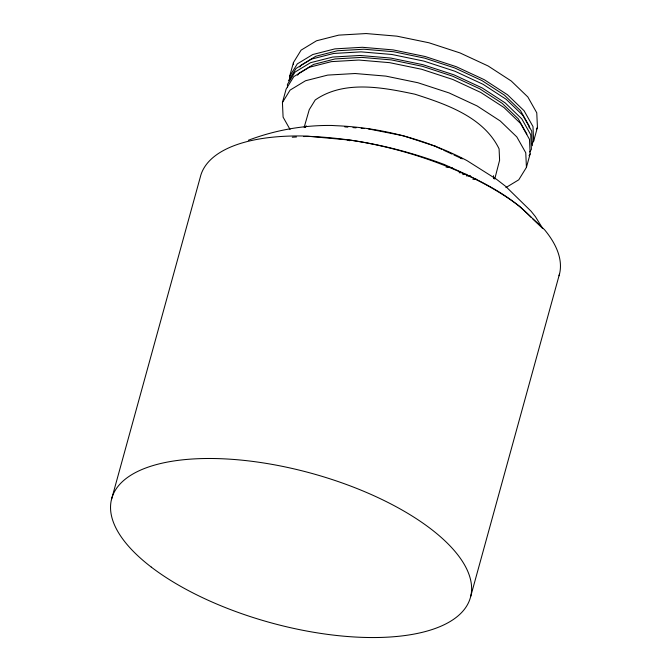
<?xml version="1.0" encoding="UTF-8"?>
<svg xmlns="http://www.w3.org/2000/svg" width="671" height="671" viewBox="0 0 671 671"><rect width="100%" height="100%" fill="white"/><g stroke="black" fill="none" stroke-linecap="round" stroke-linejoin="round"><path stroke-width="1.01" d="M494.728 179.065L499.601 160.252L499.081 148.845C483.657 117.031 446.383 104.307 414.955 94.217C382.814 87.431 344.181 79.866 315.227 99.971L309.256 109.65L304.156 127.339M111.453 499.66L200.293 177.127A186.043 77.442 15.4 0 1 305.741 136.054L350.874 140.197A186.043 77.442 15.4 0 1 519.706 206.4L544.517 229.692A186.043 77.442 15.4 0 1 559.018 275.781M290.048 129.453L283.095 117.14L282.432 102.52L286.14 89.05L293.789 76.645L309.23 67.293L331.415 61.631L358.826 60.046L389.591 62.655L421.631 69.264L452.74 79.438L480.822 92.481L503.946 107.494L520.537 123.464L529.469 139.3L530.132 153.919L526.425 167.389L518.775 179.794L505.909 187.586M289.797 79.43L289.654 76.293L293.437 62.554L301.086 50.149L316.527 40.788L338.712 35.135L366.123 33.55L396.888 36.159L428.928 42.768L460.046 52.942L488.119 65.984L511.243 80.998L527.834 96.968L536.766 112.803L537.437 127.423L533.646 141.162L532.011 143.82M470.707 596.376L559.547 273.843M289.654 76.293L297.303 63.888L312.745 54.536L334.93 48.874L362.34 47.289L393.105 49.897L425.146 56.515L456.255 66.689L484.336 79.723L507.452 94.737L524.051 110.707L532.984 126.542L533.646 141.162M288.396 80.881L296.045 68.467L311.478 59.115L333.663 53.454L361.073 51.868L391.847 54.477L423.879 61.095L454.997 71.269L483.07 84.303L506.194 99.316L522.784 115.286L531.726 131.122L532.388 145.741M299.836 67.016L300.893 65.297L315.848 56.238L337.337 50.753L363.883 49.218L393.692 51.742L424.718 58.151L454.854 68.006L482.046 80.637L504.449 95.181L520.52 110.648L529.176 125.98L529.268 128.01M297.589 75.186L298.645 73.474L313.6 64.408L335.081 58.931L361.635 57.396L391.436 59.92L422.47 66.328L452.606 76.184L479.799 88.815L502.193 103.351L518.264 118.826L526.92 134.158M282.432 102.52L290.082 90.107L305.523 80.755L327.7 75.093L355.11 73.516L385.884 76.117L417.916 82.734L449.033 92.908L477.115 105.951L500.231 120.965L516.829 136.934L525.762 152.762L526.425 167.389M305.271 127.54L306.286 125.896L305.095 127.524M536.339 129.193L537.437 127.423M529.755 151.998L531.398 149.339L530.736 134.72L521.795 118.884L505.204 102.915L482.08 87.901L454.007 74.858L422.889 64.684L390.858 58.075L360.084 55.467L332.673 57.052L310.488 62.705L295.047 72.065L287.406 84.471L287.549 87.607M529.042 155.689L530.132 153.919M248.371 140.247C275.026 130.191 303.309 125.074 331.826 125.469L335.877 125.703C381.447 127.473 426.387 139.451 466.823 160.512L496.607 179.342L505.481 186.202L531.029 211.18L535.341 216.54L542.696 228.484M472.938 179.442L475.823 178.704M292.288 137.228L296.473 136.985M303.795 136.565L307.981 136.322C354.64 138.058 400.512 148.157 444.202 164.454C475.118 178.394 507.461 192.552 531.273 217.471M459.174 172.757L462.244 172.581M462.755 174.569L466.815 174.343M466.353 175.886L470.438 175.651M344.793 126.886L347.863 127.146M352.98 127.582L356.041 127.842M361.157 128.278L364.227 128.538M368.312 128.882L403.305 135.768L435.085 146.169L434.347 145.884L441.812 149.348M446.056 167.104L452.22 167.633M443.674 150.212L452.069 154.112M453.94 154.984L462.336 158.884M346.882 139.434L349.692 140.742M460.298 157.76L460.96 158.163M532.774 218.914L542.52 228.299M493.487 175.668L493.772 178.645M493.529 176.632L493.621 178.57M293.437 62.554L293.537 64.642M151.294 567.104A186.043 77.442 15.4 0 0 459.912 614.233A186.043 77.442 15.4 0 0 262.034 462.722A186.043 77.442 15.4 0 0 151.294 567.104"/></g></svg>
